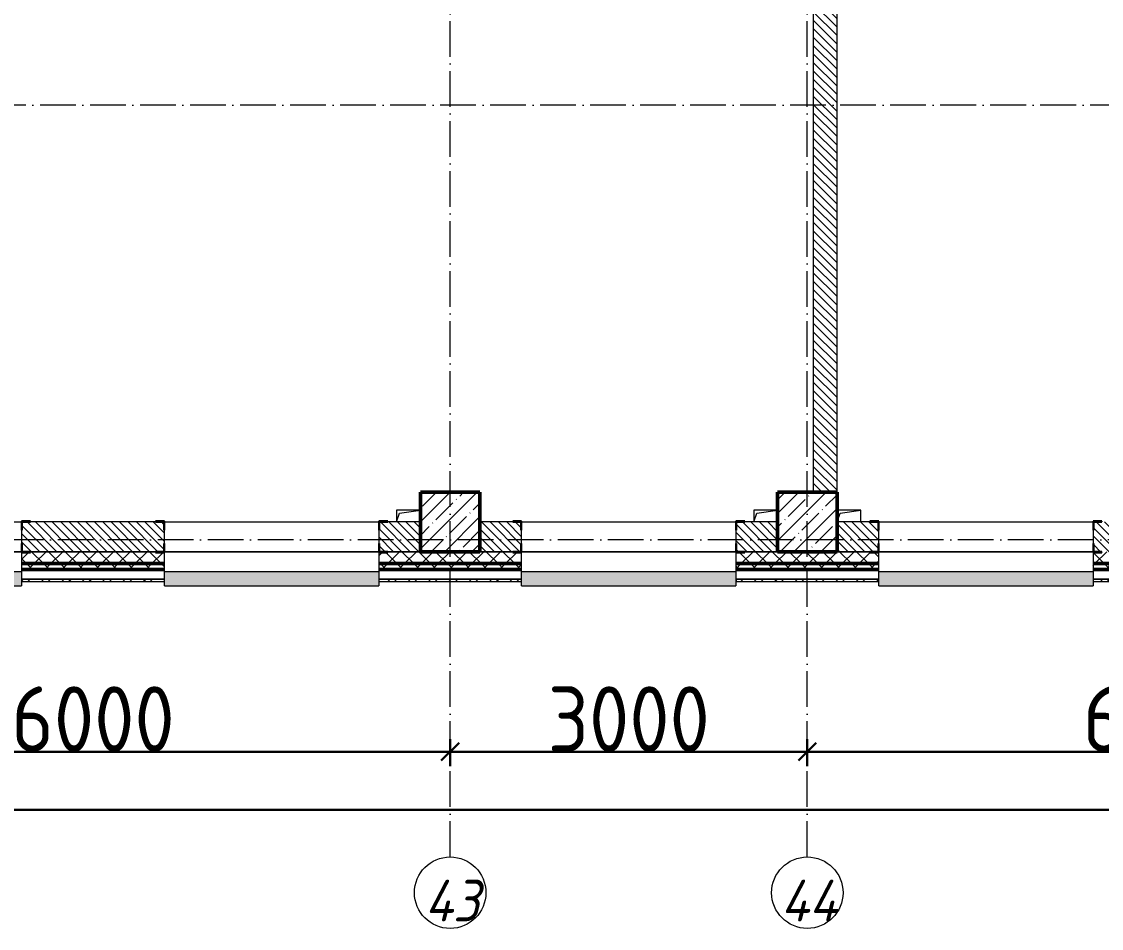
# Model space of a CAD drawing. Header units: millimetres. Extents: x 35697 to 388678, y -91946 to 171347.
# Drawn here: x 339771 to 348841, y -91946 to -84329 of the extents above; entities that cross this region are included whole.
import ezdxf

# ---------------------------------------------------------------- set-up
doc = ezdxf.new("R2010")
doc.units = ezdxf.units.MM
doc.linetypes.add('50_200_ШТРИХ_1Т_ш5_п1_п1_', pattern=[700, 500, -100, 0, -100])
for name, color, linetype, lineweight in [('A-____-____-DIMS', 7, 'Continuous', 9), ('A-GENM-____-MCUT', 7, 'Continuous', 25), ('A-GENM-____-OTLN', 7, 'Continuous', 9), ('A-GENM-____-OTLN-1', 7, 'Continuous', 25), ('A-GLAZ-____-OTLN', 7, 'Continuous', 9), ('A-WALL-____-MCUT-2', 7, 'Continuous', 50), ('A-WALL-____-MCUT-3', 7, 'Continuous', 9), ('A-WALL-____-OTLN', 7, 'Continuous', 9), ('A-WALL-____-PATT-1', 7, 'Continuous', 9), ('A-WALL-FNSH-MCUT-1', 7, 'Continuous', 9), ('S-COLS-____-MCUT', 7, 'Continuous', 50), ('S-COLS-____-OTLN', 7, 'Continuous', 9), ('S-GRID-____-IDEN', 7, 'Continuous', 9), ('S-GRID-____-OTLN-1', 7, '50_200_ШТРИХ_1Т_ш5_п1_п1_', 9), ('стяжа', 7, 'Continuous', 30)]:
    doc.layers.add(name, color=color, linetype=linetype, lineweight=lineweight)
doc.layers.add('A-GLAZ-____-OTLN-1', color=7, linetype='Continuous', lineweight=9, true_color=0xc0c0c0)
doc.styles.add('ISOCPEUR_I', font='isocpeui.ttf', dxfattribs={"width": 0.9, "height": 2.5})
doc.styles.add('ISOCPEUR_I_9', font='isocpeui.ttf', dxfattribs={"width": 0.9, "height": 250})
doc.styles.add('СПДС', font='isocpeur.ttf', dxfattribs={"width": 0.9})
doc.dimstyles.new('ISO-2_5_0_9К_БОЛЬШОЙ_ОСИ', dxfattribs={"dimscale": 304.8, "dimtxt": 248.995294, "dimasz": 0.492126, "dimexe": 0.393701, "dimexo": 0, "dimgap": 0, "dimtad": 1, "dimdec": 0, "dimzin": 0, "dimdsep": 46, "dimtxsty": 'ISOCPEUR_I_9', "dimblk1": 'OBLIQUE', "dimblk2": 'OBLIQUE', "dimsah": 1, "dimcen": 0.09, "dimdle": 0.393701, "dimazin": 0, "dimtfac": 1, "dimtdec": 4, "dimtix": 1, "dimtmove": 0, "dimatfit": 3, "dimfxl": 1, "dimtvp": 1, "dimtolj": 1, "dimtzin": 0, "dimarcsym": 2})
pattern_1 = [(135, (283770.707, -86863.456), (-35.35534, -35.35534), [])]
pattern_2 = [(45, (283770.71, -86863.46), (-70.71068, 70.71068), []), (135, (283770.71, -86863.46), (-70.71068, -70.71068), [])]

# ---------------------------------------------------------------- blocks, each defined once
blk = doc.blocks.new('BSC_Колонна _Прямоугольная - 500х500-V57-АР1_План отверстий 3 этажа в осях 1-64_А-ГГ')
at = {"layer": 'S-COLS-____-OTLN'}
h = blk.add_hatch(dxfattribs=at)
h.set_pattern_fill('FP_94', color=256, style=0, pattern_type=2)
h.set_pattern_definition([(45, (-59600, 1668.96), (-114.04925, 114.04925), []), (45, (-59485.95, 1668.96), (-114.04925, 114.04925), [201.613, -40.323, 3.353, -36.97])])
h.paths.add_polyline_path([(-250, -250), (250, -250), (250, 250), (-250, 250)], flags=0)
at = {"layer": 'S-COLS-____-MCUT'}
for p, q in [((250, 250), (-250, 250)), ((-250, 250), (-250, -250)), ((250, -250), (250, 250)), ((-250, -250), (250, -250))]:
    blk.add_line(p, q, dxfattribs=at)
blk = doc.blocks.new('BSC_Колонна _Прямоугольная - 500х500-V110-АР1_План отверстий 3 этажа в осях 1-64_А-ГГ')
at = {"layer": 'S-COLS-____-OTLN'}
h = blk.add_hatch(dxfattribs=at)
h.set_pattern_fill('FP_133', color=256, style=0, pattern_type=2)
h.set_pattern_definition([(45, (-62600, 1668.96), (-114.04925, 114.04925), []), (45, (-62485.95, 1668.96), (-114.04925, 114.04925), [201.613, -40.323, 3.353, -36.97])])
h.paths.add_polyline_path([(-250, -250), (250, -250), (250, 250), (-250, 250), (-250, -177.1)], flags=0)
at = {"layer": 'S-COLS-____-MCUT'}
for p, q in [((250, 250), (-250, 250)), ((-250, 250), (-250, -250)), ((250, -250), (250, 250)), ((-250, -250), (250, -250))]:
    blk.add_line(p, q, dxfattribs=at)
blk = doc.blocks.new('Фахверк_СКБ_Уголок - 250_2700-27497298-АР1_План отверстий 3 этажа в осях 1-64_А-ГГ')
at = {"layer": 'A-GENM-____-MCUT'}
for p, q in [((200, 181), (125, 181)), ((125, 181), (125, 106)), ((125, 106), (131, 106)), ((131, 106), (131, 175)), ((131, 175), (200, 175)), ((200, 175), (200, 181)), ((131, -6), (125, -6)), ((125, -6), (125, -81)), ((125, -81), (200, -81)), ((131, -75), (131, -6)), ((200, -75), (131, -75)), ((200, -81), (200, -75))]:
    blk.add_line(p, q, dxfattribs=at)
blk = doc.blocks.new('AR_Отверстие прямоугольное _в плите_ - AR_Отверстие прямоугольное _в плите_-V177-АР1_План отверстий 3 этажа в осях 1-64_А-ГГ')
at = {"layer": 'A-GENM-____-OTLN'}
for p, q in [((100, 50), (-100, 50)), ((-100, 50), (-100, -50)), ((-100, -50), (-75, 25)), ((-75, 25), (100, 50))]:
    blk.add_line(p, q, dxfattribs=at)
blk = doc.blocks.new('AR_Отверстие прямоугольное _в плите_ - AR_Отверстие прямоугольное _в плите_-30510712-АР1_План отверстий 3 этажа в осях 1-64_А-ГГ')
at = {"layer": 'A-GENM-____-OTLN'}
for p, q in [((100, 50), (-100, 50)), ((-100, -50), (-75, 25)), ((-75, 25), (100, 50)), ((100, -50), (100, 50))]:
    blk.add_line(p, q, dxfattribs=at)
blk = doc.blocks.new('Отлив_СКБ - Отлив витража_120_НВФ-V214-АР1_План отверстий 3 этажа в осях 1-64_А-ГГ')
at = {"layer": 'A-GLAZ-____-OTLN-1'}
for points in [[(0, -2), (1800, -2), (1800, 0), (0, 0)], [(730.8, -120), (1800, -120), (1800, -2), (0, -2), (0, -120)]]:
    blk.add_hatch(color=256, dxfattribs=at).paths.add_polyline_path(points, flags=0)
at = {"layer": 'A-GLAZ-____-OTLN'}
for p, q in [((0, 0), (1800, 0)), ((1800, -2), (0, -2)), ((0, -120), (0, -83)), ((1800, -63), (1800, -120)), ((0, -120), (1800, -120))]:
    blk.add_line(p, q, dxfattribs=at)
blk = doc.blocks.new('Отлив_СКБ - Отлив витража_120_НВФ-31885687-АР1_План отверстий 3 этажа в осях 1-64_А-ГГ')
at = {"layer": 'A-GLAZ-____-OTLN-1'}
for points in [[(0, 0), (0, -2), (1800, -2), (1800, 0), (534.2, 0)], [(0, -2), (0, -120), (1800, -120), (1800, -2), (534.2, -2)]]:
    blk.add_hatch(color=256, dxfattribs=at).paths.add_polyline_path(points, flags=0)
at = {"layer": 'A-GLAZ-____-OTLN'}
for p, q in [((0, 0), (1800, 0)), ((1800, -2), (0, -2)), ((0, -120), (0, -83)), ((1800, -83), (1800, -120)), ((0, -120), (1800, -120))]:
    blk.add_line(p, q, dxfattribs=at)
blk = doc.blocks.new('Ось сетки - Круг_Ø6_00__ISO-2_5_0_9K_-25732049-АР1_План отверстий 3 этажа в осях 1-64_А-ГГ')
at = {"layer": 'S-GRID-____-IDEN'}
blk.add_circle((0, 0), 3, dxfattribs=at)
blk = doc.blocks.new('_Oblique')
at = {"color": 0, "linetype": 'ByBlock', "lineweight": -2}
blk.add_line((-0.5, -0.5), (0.5, 0.5), dxfattribs=at)
blk = doc.blocks.new('*D2122')
at = {"layer": 'A-____-____-DIMS', "color": 0, "lineweight": -2, "transparency": 16777216}
for p, q in [((337370.7, -90355.9), (337370.7, -90582)), ((343370.7, -90355.9), (343370.7, -90582)), ((337250.7, -90462), (343490.7, -90462))]:
    blk.add_line(p, q, dxfattribs=at)
at = {"layer": 'Defpoints', "color": 0, "transparency": 16777216}
for p in [(337370.7, -90355.9), (343370.7, -90355.9), (343370.7, -90462)]:
    blk.add_point(p, dxfattribs=at)
at = {"layer": 'A-____-____-DIMS', "color": 0, "lineweight": -2, "transparency": 16777216, "xscale": 150, "yscale": 150, "zscale": 150, "rotation": 180}
blk.add_blockref('_Oblique', (337370.7, -90462), dxfattribs=at)
at = {"layer": 'A-____-____-DIMS', "color": 0, "lineweight": -2, "transparency": 16777216, "xscale": 150, "yscale": 150, "zscale": 150}
blk.add_blockref('_Oblique', (343370.7, -90462), dxfattribs=at)
at = {"layer": 'A-____-____-DIMS', "color": 0, "transparency": 16777216, "insert": (340370.7, -90187.7), "char_height": 548.64, "attachment_point": 5, "style": 'СПДС'}
blk.add_mtext('\\A1;6000', dxfattribs=at)
blk = doc.blocks.new('*D2123')
at = {"layer": 'A-____-____-DIMS', "color": 0, "lineweight": -2, "transparency": 16777216}
for p, q in [((343370.7, -90355.9), (343370.7, -90582)), ((346370.7, -90355.9), (346370.7, -90582)), ((343250.7, -90462), (346490.7, -90462))]:
    blk.add_line(p, q, dxfattribs=at)
at = {"layer": 'Defpoints', "color": 0, "transparency": 16777216}
for p in [(343370.7, -90355.9), (346370.7, -90355.9), (346370.7, -90462)]:
    blk.add_point(p, dxfattribs=at)
at = {"layer": 'A-____-____-DIMS', "color": 0, "lineweight": -2, "transparency": 16777216, "xscale": 150, "yscale": 150, "zscale": 150, "rotation": 180}
blk.add_blockref('_Oblique', (343370.7, -90462), dxfattribs=at)
at = {"layer": 'A-____-____-DIMS', "color": 0, "lineweight": -2, "transparency": 16777216, "xscale": 150, "yscale": 150, "zscale": 150}
blk.add_blockref('_Oblique', (346370.7, -90462), dxfattribs=at)
at = {"layer": 'A-____-____-DIMS', "color": 0, "transparency": 16777216, "insert": (344870.7, -90187.7), "char_height": 548.64, "attachment_point": 5, "style": 'СПДС'}
blk.add_mtext('\\A1;3000', dxfattribs=at)
blk = doc.blocks.new('*D2124')
at = {"layer": 'A-____-____-DIMS', "color": 0, "lineweight": -2, "transparency": 16777216}
for p, q in [((346370.7, -90355.9), (346370.7, -90582)), ((352370.7, -90355.9), (352370.7, -90582)), ((346250.7, -90462), (352490.7, -90462))]:
    blk.add_line(p, q, dxfattribs=at)
at = {"layer": 'Defpoints', "color": 0, "transparency": 16777216}
for p in [(346370.7, -90355.9), (352370.7, -90355.9), (352370.7, -90462)]:
    blk.add_point(p, dxfattribs=at)
at = {"layer": 'A-____-____-DIMS', "color": 0, "lineweight": -2, "transparency": 16777216, "xscale": 150, "yscale": 150, "zscale": 150, "rotation": 180}
blk.add_blockref('_Oblique', (346370.7, -90462), dxfattribs=at)
at = {"layer": 'A-____-____-DIMS', "color": 0, "lineweight": -2, "transparency": 16777216, "xscale": 150, "yscale": 150, "zscale": 150}
blk.add_blockref('_Oblique', (352370.7, -90462), dxfattribs=at)
at = {"layer": 'A-____-____-DIMS', "color": 0, "transparency": 16777216, "insert": (349370.7, -90187.7), "char_height": 548.64, "attachment_point": 5, "style": 'СПДС'}
blk.add_mtext('\\A1;6000', dxfattribs=at)
blk = doc.blocks.new('*D2135')
at = {"layer": 'A-____-____-DIMS', "color": 0, "lineweight": -2, "transparency": 16777216}
for p, q in [((281420.7, -90844.1), (281420.7, -91070.2)), ((384920.7, -90844.1), (384920.7, -91070.2)), ((281300.7, -90950.2), (385040.7, -90950.2))]:
    blk.add_line(p, q, dxfattribs=at)
at = {"layer": 'Defpoints', "color": 0, "transparency": 16777216}
for p in [(281420.7, -90844.1), (384920.7, -90844.1), (384920.7, -90950.2)]:
    blk.add_point(p, dxfattribs=at)
at = {"layer": 'A-____-____-DIMS', "color": 0, "lineweight": -2, "transparency": 16777216, "xscale": 150, "yscale": 150, "zscale": 150, "rotation": 180}
blk.add_blockref('_Oblique', (281420.7, -90950.2), dxfattribs=at)
at = {"layer": 'A-____-____-DIMS', "color": 0, "lineweight": -2, "transparency": 16777216, "xscale": 150, "yscale": 150, "zscale": 150}
blk.add_blockref('_Oblique', (384920.7, -90950.2), dxfattribs=at)
at = {"layer": 'A-____-____-DIMS', "color": 0, "transparency": 16777216, "insert": (333170.7, -90675.9), "char_height": 548.64, "attachment_point": 5, "style": 'СПДС'}
blk.add_mtext('\\A1;103500', dxfattribs=at)
blk = doc.blocks.new('3эт')
at = {"layer": 'S-GRID-____-OTLN-1', "color": 251, "ltscale": 0.6, "true_color": 0x636466}
for p, q in [((343370.7, -91346.1), (343370.7, -76712.9)), ((346370.7, -91346.1), (346370.7, -76712.9)), ((387697.2, -85032.4), (279101.9, -85032.4)), ((387845.1, -88682.4), (279101.9, -88682.4))]:
    blk.add_line(p, q, dxfattribs=at)
at = {"layer": 'S-GRID-____-IDEN', "char_height": 350, "attachment_point": 1, "style": 'ISOCPEUR_I'}
for s, insert, width in [('43', (343156.8, -91537.3), 425.696), ('44', (346147.8, -91537.3), 447.342)]:
    blk.add_mtext(s, dxfattribs=dict(at, insert=insert, width=width))
at = {"layer": 'A-____-____-DIMS'}
for base, p1, p2, override, picture, middle in [((343370.7, -90462), (337370.7, -90355.9), (343370.7, -90355.9), {"dimtxt": 1.8, "dimpost": '<>', "dimtxsty": 'СПДС', "dimfxl": 6000}, '*D2122', (340370.7, -90187.7)), ((346370.7, -90462), (343370.7, -90355.9), (346370.7, -90355.9), {"dimtxt": 1.8, "dimpost": '<>', "dimtxsty": 'СПДС', "dimfxl": 3000}, '*D2123', (344870.7, -90187.7)), ((352370.7, -90462), (346370.7, -90355.9), (352370.7, -90355.9), {"dimtxt": 1.8, "dimpost": '<>', "dimtxsty": 'СПДС', "dimfxl": 6000}, '*D2124', (349370.7, -90187.7)), ((384920.7, -90950.2), (281420.7, -90844.1), (384920.7, -90844.1), {"dimtxt": 1.8, "dimpost": '<>', "dimtxsty": 'СПДС', "dimfxl": 103500}, '*D2135', (333170.7, -90675.9))]:
    dim = blk.add_linear_dim(base=base, p1=p1, p2=p2, dimstyle='ISO-2_5_0_9К_БОЛЬШОЙ_ОСИ', override=override, dxfattribs=at)
    dim.commit()
    dim.dimension.update_dxf_attribs({"geometry": picture, "text_midpoint": middle})

msp = doc.modelspace()

# ---------------------------------------------------------------- hatches: boundary and pattern name
at = {"layer": 'A-WALL-____-PATT-1'}
h = msp.add_hatch(dxfattribs=at)
h.set_pattern_fill('FP_6', color=256, style=0, pattern_type=2)
h.set_pattern_definition(pattern_1)
h.paths.add_polyline_path([(346620.7, -88282.4), (346620.7, -81282.4), (346420.7, -81282.4), (346420.7, -88282.4), (346502, -88282.4)], flags=0)
h = msp.add_hatch(dxfattribs=at)
h.set_pattern_fill('FP_6', color=256, style=0, pattern_type=2)
h.set_pattern_definition(pattern_1)
h.paths.add_polyline_path([(342776.7, -88782.4), (343120.7, -88782.4), (343120.7, -88532.4), (342776.7, -88532.4), (342776.7, -88601.4), (342770.7, -88601.4), (342770.7, -88713.4), (342776.7, -88713.4), (342776.7, -88778.1)], flags=0)
h.paths.add_polyline_path([(340895.7, -88782.4), (340964.7, -88782.4), (340964.7, -88713.4), (340970.7, -88713.4), (340970.7, -88601.4), (340964.7, -88601.4), (340964.7, -88532.4), (339776.7, -88532.4), (339776.7, -88601.4), (339770.7, -88601.4), (339770.7, -88713.4), (339776.7, -88713.4), (339776.7, -88782.4), (340315.9, -88782.4)], flags=0)
h.paths.add_polyline_path([(337895.7, -88782.4), (337964.7, -88782.4), (337964.7, -88713.4), (337970.7, -88713.4), (337970.7, -88601.4), (337964.7, -88601.4), (337964.7, -88532.4), (337620.7, -88532.4), (337620.7, -88782.4), (337664.7, -88782.4)], flags=0)
h = msp.add_hatch(dxfattribs=at)
h.set_pattern_fill('FP_6', color=256, style=0, pattern_type=2)
h.set_pattern_definition(pattern_1)
h.paths.add_polyline_path([(346120.7, -88782.4), (346120.7, -88532.4), (345776.7, -88532.4), (345776.7, -88601.4), (345770.7, -88601.4), (345770.7, -88713.4), (345776.7, -88713.4), (345776.7, -88782.4), (345845.7, -88782.4)], flags=0)
h.paths.add_polyline_path([(343850.8, -88782.4), (343964.7, -88782.4), (343964.7, -88713.4), (343970.7, -88713.4), (343970.7, -88601.4), (343964.7, -88601.4), (343964.7, -88532.4), (343620.7, -88532.4), (343620.7, -88782.4)], flags=0)
h = msp.add_hatch(dxfattribs=at)
h.set_pattern_fill('FP_6', color=256, style=0, pattern_type=2)
h.set_pattern_definition(pattern_1)
h.paths.add_polyline_path([(351804.4, -88782.4), (352120.7, -88782.4), (352120.7, -88532.4), (351776.7, -88532.4), (351776.7, -88601.4), (351770.7, -88601.4), (351770.7, -88713.4), (351776.7, -88713.4), (351776.7, -88782.4)], flags=0)
h.paths.add_polyline_path([(349970.7, -88782.4), (349970.7, -88532.4), (348776.7, -88532.4), (348776.7, -88601.4), (348770.7, -88601.4), (348770.7, -88713.4), (348776.7, -88713.4), (348776.7, -88782.4), (349026.7, -88782.4)], flags=0)
h.paths.add_polyline_path([(346895.7, -88782.4), (346964.7, -88782.4), (346964.7, -88713.4), (346970.7, -88713.4), (346970.7, -88601.4), (346964.7, -88601.4), (346964.7, -88532.4), (346620.7, -88532.4), (346620.7, -88782.4)], flags=0)
h = msp.add_hatch(dxfattribs=at)
h.set_pattern_fill('FP_1', color=256, style=0, pattern_type=2)
h.set_pattern_definition(pattern_2)
h.paths.add_polyline_path([(384520.7, -88882.4), (385020.7, -88882.4), (385020.7, -88782.4), (375995.7, -88782.4), (375995.7, -88788.4), (375920.7, -88788.4), (375920.7, -88882.4), (384502.5, -88882.4)], flags=0)
h.paths.add_polyline_path([(373014, -88882.4), (374120.7, -88882.4), (374120.7, -88788.4), (374045.7, -88788.4), (374045.7, -88782.4), (366170.7, -88782.4), (366170.7, -88882.4), (372770.7, -88882.4)], flags=0)
h.paths.add_polyline_path([(365170.7, -88882.4), (365170.7, -88782.4), (364045.7, -88782.4), (364045.7, -88788.4), (363970.7, -88788.4), (363970.7, -88882.4), (365060.4, -88882.4)], flags=0)
h.paths.add_polyline_path([(362170.7, -88882.4), (362170.7, -88788.4), (362095.7, -88788.4), (362095.7, -88782.4), (361045.7, -88782.4), (361045.7, -88788.4), (360970.7, -88788.4), (360970.7, -88882.4), (361525.5, -88882.4)], flags=0)
h.paths.add_polyline_path([(359170.7, -88882.4), (359170.7, -88782.4), (358045.7, -88782.4), (358045.7, -88788.4), (357970.7, -88788.4), (357970.7, -88882.4), (358045.7, -88882.4)], flags=0)
h.paths.add_polyline_path([(354770.7, -88882.4), (356170.7, -88882.4), (356170.7, -88782.4), (354845.7, -88782.4), (354845.7, -88788.4), (354770.7, -88788.4)], flags=0)
h.paths.add_polyline_path([(352688.1, -88882.4), (352970.7, -88882.4), (352970.7, -88788.4), (352895.7, -88788.4), (352895.7, -88782.4), (351845.7, -88782.4), (351845.7, -88788.4), (351770.7, -88788.4), (351770.7, -88882.4), (351804.4, -88882.4)], flags=0)
h.paths.add_polyline_path([(349970.7, -88882.4), (349970.7, -88782.4), (348845.7, -88782.4), (348845.7, -88788.4), (348770.7, -88788.4), (348770.7, -88882.4), (348845.7, -88882.4)], flags=0)
h.paths.add_polyline_path([(346620.7, -88882.4), (346970.7, -88882.4), (346970.7, -88788.4), (346895.7, -88788.4), (346895.7, -88782.4), (345845.7, -88782.4), (345845.7, -88788.4), (345770.7, -88788.4), (345770.7, -88882.4), (346502, -88882.4)], flags=0)
h.paths.add_polyline_path([(343970.7, -88882.4), (343970.7, -88788.4), (343895.7, -88788.4), (343895.7, -88782.4), (342845.7, -88782.4), (342845.7, -88788.4), (342770.7, -88788.4), (342770.7, -88882.4), (343850.8, -88882.4)], flags=0)
h.paths.add_polyline_path([(340970.7, -88882.4), (340970.7, -88788.4), (340895.7, -88788.4), (340895.7, -88782.4), (339845.7, -88782.4), (339845.7, -88788.4), (339770.7, -88788.4), (339770.7, -88882.4), (340315.9, -88882.4)], flags=0)
h.paths.add_polyline_path([(336781, -88882.4), (337970.7, -88882.4), (337970.7, -88788.4), (337895.7, -88788.4), (337895.7, -88782.4), (336845.7, -88782.4), (336845.7, -88788.4), (336770.7, -88788.4), (336770.7, -88882.4), (336776.7, -88882.4)], flags=0)
h.paths.add_polyline_path([(333770.7, -88882.4), (334970.7, -88882.4), (334970.7, -88788.4), (334895.7, -88788.4), (334895.7, -88782.4), (333845.7, -88782.4), (333845.7, -88788.4), (333770.7, -88788.4)], flags=0)
h.paths.add_polyline_path([(328827.4, -88882.4), (328970.7, -88882.4), (328970.7, -88788.4), (328895.7, -88788.4), (328895.7, -88782.4), (327845.7, -88782.4), (327845.7, -88788.4), (327770.7, -88788.4), (327770.7, -88882.4), (328620.7, -88882.4)], flags=0)
h.paths.add_polyline_path([(325970.7, -88882.4), (325970.7, -88788.4), (325895.7, -88788.4), (325895.7, -88782.4), (324845.7, -88782.4), (324845.7, -88788.4), (324770.7, -88788.4), (324770.7, -88882.4), (325964.7, -88882.4)], flags=0)
h.paths.add_polyline_path([(322641.2, -88882.4), (322970.7, -88882.4), (322970.7, -88788.4), (322895.7, -88787.8), (322895.7, -88782.4), (321570.7, -88782.4), (321570.7, -88882.4)], flags=0)
h.paths.add_polyline_path([(319106.3, -88882.4), (319770.7, -88882.4), (319770.7, -88788.4), (319695.7, -88788.4), (319695.7, -88782.4), (318570.7, -88782.4), (318570.7, -88882.4)], flags=0)
h.paths.add_polyline_path([(316770.7, -88882.4), (316770.7, -88788.4), (316695.7, -88788.4), (316695.7, -88782.4), (315645.7, -88782.4), (315645.7, -88788.4), (315570.7, -88788.4), (315571.4, -88882.4), (316764.7, -88882.4)], flags=0)
h.paths.add_polyline_path([(313770.7, -88882.4), (313770.7, -88788.4), (313695.7, -88788.4), (313695.7, -88782.4), (312570.7, -88782.4), (312570.7, -88882.4), (312920.2, -88882.4)], flags=0)
h.paths.add_polyline_path([(310770.7, -88882.4), (310770.7, -88788.4), (310695.7, -88788.4), (310695.7, -88782.4), (309570.7, -88782.4), (309570.7, -88882.4), (310269, -88882.4)], flags=0)
h.paths.add_polyline_path([(307770.7, -88882.4), (307770.7, -88788.4), (307695.7, -88788.4), (307695.7, -88782.4), (306645.7, -88782.4), (306645.7, -88788.4), (306570.7, -88788.4), (306570.7, -88882.4), (306734.1, -88882.4)], flags=0)
h.paths.add_polyline_path([(297896.7, -88882.4), (298770.7, -88882.4), (298770.7, -88788.4), (298695.7, -88788.4), (298695.7, -88782.4), (297645.7, -88782.4), (297645.7, -88788.4), (297570.7, -88788.4), (297570.7, -88882.4)], flags=0)
h.paths.add_polyline_path([(296129.3, -88882.4), (296570.7, -88882.4), (296570.7, -88788.4), (296495.7, -88788.4), (296495.7, -88782.4), (291245.7, -88782.4), (291245.7, -88788.4), (291170.7, -88788.4), (291170.7, -88882.4), (294670.7, -88882.4)], flags=0)
h.paths.add_polyline_path([(289059.4, -88882.4), (290170.7, -88882.4), (290170.7, -88788.4), (290095.7, -88788.4), (290095.7, -88782.4), (281320.7, -88782.4), (281320.7, -88882.4), (287292, -88882.4)], flags=0)
h = msp.add_hatch(dxfattribs=at)
h.set_pattern_fill('FP_1', color=256, style=0, pattern_type=2)
h.set_pattern_definition(pattern_2)
h.paths.add_polyline_path([(385020.7, -88932.4), (385120.7, -88932.4), (385120.7, -88882.4), (375920.7, -88882.4), (375920.7, -88932.4), (384502.5, -88932.4)], flags=0)
h.paths.add_polyline_path([(373014, -88932.4), (374120.7, -88932.4), (374120.7, -88882.4), (366170.7, -88882.4), (366170.7, -88932.4), (372130.2, -88932.4)], flags=0)
h.paths.add_polyline_path([(365060.4, -88932.4), (365170.7, -88932.4), (365170.7, -88882.4), (363970.7, -88882.4), (363970.7, -88932.4), (364176.7, -88932.4)], flags=0)
h.paths.add_polyline_path([(360970.7, -88932.4), (362170.7, -88932.4), (362170.7, -88882.4), (360970.7, -88882.4)], flags=0)
h.paths.add_polyline_path([(357990.5, -88932.4), (359170.7, -88932.4), (359170.7, -88882.4), (357970.7, -88882.4), (357970.7, -88932.4)], flags=0)
h.paths.add_polyline_path([(356170.7, -88932.4), (356170.7, -88882.4), (354770.7, -88882.4), (354770.7, -88932.4), (355339.3, -88932.4)], flags=0)
h.paths.add_polyline_path([(352970.7, -88932.4), (352970.7, -88882.4), (351770.7, -88882.4), (351770.7, -88932.4), (352688.1, -88932.4)], flags=0)
h.paths.add_polyline_path([(349970.7, -88932.4), (349970.7, -88882.4), (348770.7, -88882.4), (348770.7, -88932.4)], flags=0)
h.paths.add_polyline_path([(346970.7, -88932.4), (346970.7, -88882.4), (345770.7, -88882.4), (345770.7, -88932.4), (346502, -88932.4)], flags=0)
h.paths.add_polyline_path([(342770.7, -88932.4), (343970.7, -88932.4), (343970.7, -88882.4), (342770.7, -88882.4)], flags=0)
h.paths.add_polyline_path([(339770.7, -88932.4), (340970.7, -88932.4), (340970.7, -88882.4), (339770.7, -88882.4)], flags=0)
h.paths.add_polyline_path([(336781, -88932.4), (337970.7, -88932.4), (337970.7, -88882.4), (336770.7, -88882.4), (336770.7, -88932.4)], flags=0)
h.paths.add_polyline_path([(334970.7, -88932.4), (334970.7, -88882.4), (333770.7, -88882.4), (333770.7, -88932.4), (334129.8, -88932.4)], flags=0)
h.paths.add_polyline_path([(328827.4, -88932.4), (328970.7, -88932.4), (328970.7, -88882.4), (327770.7, -88882.4), (327770.7, -88932.4), (327943.6, -88932.4)], flags=0)
h.paths.add_polyline_path([(325970.7, -88932.4), (325970.7, -88882.4), (324770.7, -88882.4), (324770.7, -88932.4), (325292.4, -88932.4)], flags=0)
h.paths.add_polyline_path([(322641.2, -88932.4), (322970.7, -88932.4), (322970.7, -88882.4), (321570.7, -88882.4), (321570.7, -88932.4)], flags=0)
h.paths.add_polyline_path([(319770.7, -88932.4), (319770.7, -88882.4), (318570.7, -88882.4), (318570.7, -88932.4), (319106.3, -88932.4)], flags=0)
h.paths.add_polyline_path([(316770.7, -88932.4), (316770.7, -88882.4), (315570.7, -88882.4), (315571.4, -88932.4)], flags=0)
h.paths.add_polyline_path([(313770.7, -88932.4), (313770.7, -88882.4), (312570.7, -88882.4), (312570.7, -88932.4), (312920.2, -88932.4)], flags=0)
h.paths.add_polyline_path([(310770.7, -88932.4), (310770.7, -88882.4), (309570.7, -88882.4), (309570.7, -88932.4), (310269, -88932.4)], flags=0)
h.paths.add_polyline_path([(306734.1, -88932.4), (307770.7, -88932.4), (307770.7, -88882.4), (306570.7, -88882.4), (306570.7, -88932.4)], flags=0)
h.paths.add_polyline_path([(297570.7, -88932.4), (298770.7, -88932.4), (298770.7, -88882.4), (297570.7, -88882.4)], flags=0)
h.paths.add_polyline_path([(296570.7, -88932.4), (296570.7, -88882.4), (291170.7, -88882.4), (291170.7, -88932.4), (296129.3, -88932.4)], flags=0)
h.paths.add_polyline_path([(289943.2, -88932.4), (290170.7, -88932.4), (290170.7, -88882.4), (281220.7, -88882.4), (281220.7, -88932.4), (289059.4, -88932.4)], flags=0)
h = msp.add_hatch(dxfattribs=at)
h.set_pattern_fill('FP_3', color=256, style=0, pattern_type=2)
h.set_pattern_definition([(45, (283770.71, -86863.46), (-85.53659, 85.53659), []), (45, (283827.73, -86863.46), (-85.53659, 85.53659), [])])
h.paths.add_polyline_path([(355339.3, -89032.4), (355635.7, -89032.4), (355635.7, -89012.4), (354771.7, -89012.4), (354771.7, -89032.4)], flags=0)
h.paths.add_polyline_path([(352970.7, -89032.4), (352970.7, -89012.4), (351770.7, -89012.4), (351770.7, -89032.4), (352688.1, -89032.4)], flags=0)
h.paths.add_polyline_path([(349970.7, -89032.4), (349970.7, -89012.4), (348770.7, -89012.4), (348770.7, -89032.4)], flags=0)
h.paths.add_polyline_path([(346502, -89032.4), (346970.7, -89032.4), (346970.7, -89012.4), (345771.7, -89012.4), (345771.7, -89032.4)], flags=0)
h.paths.add_polyline_path([(342770.7, -89032.4), (343970.7, -89032.4), (343970.7, -89012.4), (342770.7, -89012.4)], flags=0)
h.paths.add_polyline_path([(340315.9, -89032.4), (340970.7, -89032.4), (340970.7, -89012.4), (339771.7, -89012.4), (339771.7, -89032.4)], flags=0)
h.paths.add_polyline_path([(337970.7, -89032.4), (337970.7, -89012.4), (336770.7, -89012.4), (336770.7, -89032.4), (337664.7, -89032.4)], flags=0)
h.paths.add_polyline_path([(334970.7, -89032.4), (334970.7, -89012.4), (333770.7, -89012.4), (333770.7, -89032.4), (334129.8, -89032.4)], flags=0)
h.paths.add_polyline_path([(328827.4, -89032.4), (328970.7, -89032.4), (328970.7, -89012.4), (327770.7, -89012.4), (327770.7, -89032.4), (327943.6, -89032.4)], flags=0)
h.paths.add_polyline_path([(324770.7, -89032.4), (325970.7, -89032.4), (325970.7, -89012.4), (324770.7, -89012.4)], flags=0)
h.paths.add_polyline_path([(322105.7, -89032.4), (322970.7, -89032.4), (322970.7, -89012.4), (322105.7, -89012.4)], flags=0)

# ---------------------------------------------------------------- linework, layer by layer
at = {"layer": 'A-WALL-____-MCUT-2'}
for p, q in [((339770.7, -88882.4), (340970.7, -88882.4)), ((342770.7, -88882.4), (343970.7, -88882.4)), ((345770.7, -88882.4), (346970.7, -88882.4)), ((348770.7, -88882.4), (349970.7, -88882.4)), ((339770.7, -88932.4), (340970.7, -88932.4)), ((342770.7, -88932.4), (343970.7, -88932.4)), ((345770.7, -88932.4), (346970.7, -88932.4)), ((348770.7, -88932.4), (349970.7, -88932.4))]:
    msp.add_line(p, q, dxfattribs=at)
at = {"layer": 'A-WALL-____-MCUT-3'}
for p, q in [((346420.7, -81282.4), (346420.7, -88282.4)), ((346620.7, -88282.4), (346620.7, -81282.4)), ((339770.7, -88601.4), (339770.7, -88713.4)), ((340895.7, -88532.4), (339845.7, -88532.4)), ((340970.7, -88713.4), (340970.7, -88601.4)), ((342770.7, -88601.4), (342770.7, -88713.4)), ((343120.7, -88532.4), (342845.7, -88532.4)), ((343895.7, -88532.4), (343620.7, -88532.4)), ((343970.7, -88713.4), (343970.7, -88601.4)), ((345770.7, -88601.4), (345770.7, -88713.4)), ((346120.7, -88532.4), (345845.7, -88532.4)), ((346895.7, -88532.4), (346620.7, -88532.4)), ((346970.7, -88713.4), (346970.7, -88601.4)), ((348770.7, -88601.4), (348770.7, -88713.4)), ((339770.7, -88788.4), (339770.7, -89012.4)), ((340895.7, -88782.4), (339845.7, -88782.4)), ((339845.7, -88782.4), (340895.7, -88782.4)), ((340970.7, -89012.4), (340970.7, -88788.4)), ((342770.7, -88788.4), (342770.7, -89012.4)), ((343120.7, -88782.4), (342845.7, -88782.4)), ((342845.7, -88782.4), (343120.7, -88782.4)), ((343895.7, -88782.4), (343620.7, -88782.4)), ((343620.7, -88782.4), (343895.7, -88782.4)), ((343970.7, -89012.4), (343970.7, -88788.4)), ((345770.7, -88788.4), (345770.7, -89012.4)), ((346120.7, -88782.4), (345845.7, -88782.4)), ((345845.7, -88782.4), (346120.7, -88782.4)), ((346895.7, -88782.4), (346620.7, -88782.4)), ((346620.7, -88782.4), (346895.7, -88782.4)), ((346970.7, -89012.4), (346970.7, -88788.4)), ((348770.7, -88788.4), (348770.7, -89012.4)), ((339770.7, -89012.4), (340970.7, -89012.4)), ((342770.7, -89012.4), (343970.7, -89012.4)), ((345770.7, -89012.4), (346970.7, -89012.4)), ((348770.7, -89012.4), (349970.7, -89012.4))]:
    msp.add_line(p, q, dxfattribs=at)
at = {"layer": 'A-WALL-____-OTLN'}
for p, q in [((337970.7, -88532.4), (339770.7, -88532.4)), ((340970.7, -88532.4), (342770.7, -88532.4)), ((343970.7, -88532.4), (345770.7, -88532.4)), ((346970.7, -88532.4), (348770.7, -88532.4)), ((337970.7, -88782.4), (339770.7, -88782.4)), ((339770.7, -88782.4), (337970.7, -88782.4)), ((340970.7, -88782.4), (342770.7, -88782.4)), ((342770.7, -88782.4), (340970.7, -88782.4)), ((343970.7, -88782.4), (345770.7, -88782.4)), ((345770.7, -88782.4), (343970.7, -88782.4)), ((346970.7, -88782.4), (348770.7, -88782.4)), ((348770.7, -88782.4), (346970.7, -88782.4))]:
    msp.add_line(p, q, dxfattribs=at)
at = {"layer": 'A-WALL-FNSH-MCUT-1'}
for p, q in [((340970.7, -89012.4), (339771.7, -89012.4)), ((339771.7, -89012.4), (339771.7, -89032.4)), ((339771.7, -89032.4), (340970.7, -89032.4)), ((340970.7, -89032.4), (340970.7, -89012.4)), ((343970.7, -89012.4), (342770.7, -89012.4)), ((342770.7, -89012.4), (342770.7, -89032.4)), ((342770.7, -89032.4), (343970.7, -89032.4)), ((343970.7, -89032.4), (343970.7, -89012.4)), ((346970.7, -89012.4), (345771.7, -89012.4)), ((345771.7, -89012.4), (345771.7, -89032.4)), ((345771.7, -89032.4), (346970.7, -89032.4)), ((346970.7, -89032.4), (346970.7, -89012.4)), ((349970.7, -89012.4), (348770.7, -89012.4)), ((348770.7, -89012.4), (348770.7, -89032.4)), ((348770.7, -89032.4), (349970.7, -89032.4))]:
    msp.add_line(p, q, dxfattribs=at)

# ---------------------------------------------------------------- block references
at = {"layer": 'A-GENM-____-OTLN'}
for name, p in [('AR_Отверстие прямоугольное _в плите_ - AR_Отверстие прямоугольное _в плите_-V177-АР1_План отверстий 3 этажа в осях 1-64_А-ГГ', (343020.7, -88482.4)), ('AR_Отверстие прямоугольное _в плите_ - AR_Отверстие прямоугольное _в плите_-V177-АР1_План отверстий 3 этажа в осях 1-64_А-ГГ', (346020.7, -88482.4)), ('AR_Отверстие прямоугольное _в плите_ - AR_Отверстие прямоугольное _в плите_-30510712-АР1_План отверстий 3 этажа в осях 1-64_А-ГГ', (346720.7, -88482.4))]:
    msp.add_blockref(name, p, dxfattribs=at)
at = {"layer": 'A-GENM-____-OTLN-1'}
for p in [(339645.7, -88707.4), (342645.7, -88707.4), (345645.7, -88707.4), (348645.7, -88707.4)]:
    msp.add_blockref('Фахверк_СКБ_Уголок - 250_2700-27497298-АР1_План отверстий 3 этажа в осях 1-64_А-ГГ', p, dxfattribs=at)
at = {"layer": 'A-GENM-____-OTLN-1', "rotation": 180}
for p in [(341095.7, -88607.4), (344095.7, -88607.4), (347095.7, -88607.4)]:
    msp.add_blockref('Фахверк_СКБ_Уголок - 250_2700-27497298-АР1_План отверстий 3 этажа в осях 1-64_А-ГГ', p, dxfattribs=at)
at = {"layer": 'A-GLAZ-____-OTLN'}
for name, p in [('Отлив_СКБ - Отлив витража_120_НВФ-V214-АР1_План отверстий 3 этажа в осях 1-64_А-ГГ', (337970.7, -88949.4)), ('Отлив_СКБ - Отлив витража_120_НВФ-31885687-АР1_План отверстий 3 этажа в осях 1-64_А-ГГ', (340970.7, -88949.4)), ('Отлив_СКБ - Отлив витража_120_НВФ-V214-АР1_План отверстий 3 этажа в осях 1-64_А-ГГ', (343970.7, -88949.4)), ('Отлив_СКБ - Отлив витража_120_НВФ-31885687-АР1_План отверстий 3 этажа в осях 1-64_А-ГГ', (346970.7, -88949.4))]:
    msp.add_blockref(name, p, dxfattribs=at)
at = {"layer": 'S-COLS-____-OTLN'}
for name, p in [('BSC_Колонна _Прямоугольная - 500х500-V57-АР1_План отверстий 3 этажа в осях 1-64_А-ГГ', (343370.7, -88532.4)), ('BSC_Колонна _Прямоугольная - 500х500-V110-АР1_План отверстий 3 этажа в осях 1-64_А-ГГ', (346370.7, -88532.4))]:
    msp.add_blockref(name, p, dxfattribs=at)
at = {"layer": 'S-GRID-____-IDEN', "xscale": 99.99999999999993, "yscale": 99.99999999999993, "zscale": 99.99999999999993}
for p in [(343370.7, -91646.1), (346370.7, -91646.1)]:
    msp.add_blockref('Ось сетки - Круг_Ø6_00__ISO-2_5_0_9K_-25732049-АР1_План отверстий 3 этажа в осях 1-64_А-ГГ', p, dxfattribs=at)
at = {"layer": 'стяжа'}
msp.add_blockref('3эт', (0, 0), dxfattribs=at)

doc.saveas('drawing.dxf')
